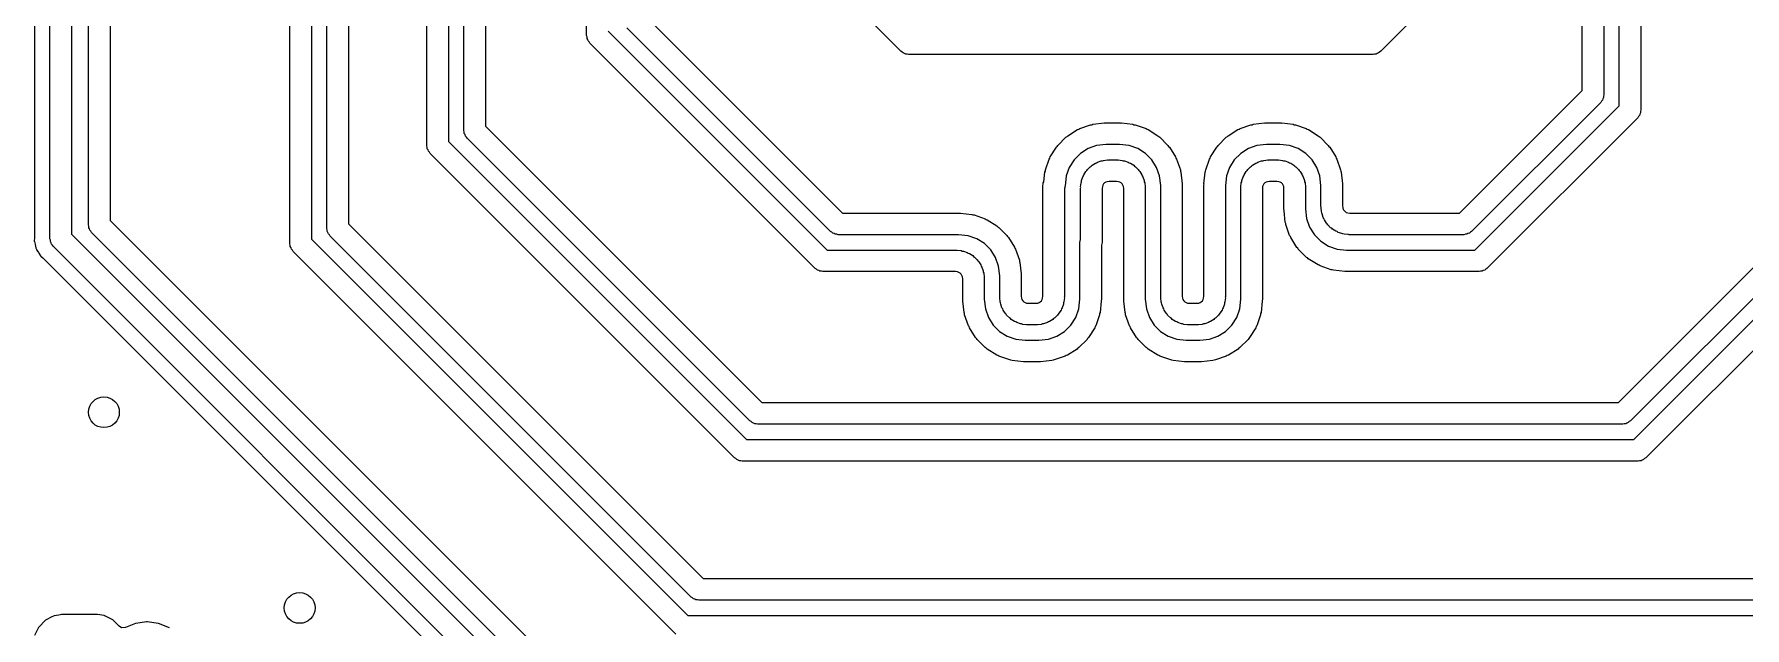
# Model space of a CAD drawing. Extents: x 2.37 to 5.13, y -5.38 to -2.62.
# Drawn here: x 3.764 to 4.638, y -4.91 to -4.607 of the extents above; entities that cross this region are included whole.
import ezdxf

# ---------------------------------------------------------------- set-up
doc = ezdxf.new("R2010")
doc.units = 0
doc.header["$MEASUREMENT"] = 0
doc.layers.add('BLACK', color=7, linetype='CONTINUOUS')

msp = doc.modelspace()

# ---------------------------------------------------------------- linework, layer by layer
at = {"layer": 'BLACK', "linetype": 'CONTINUOUS'}
for p, q in [((4.04664, -4.60751), (4.04664, -4.1216)), ((3.98394, -4.65609), (3.98394, -4.13837)), ((3.99496, -4.13609), (3.99496, -4.6538)), ((3.96504, -4.66391), (3.96504, -4.1462)), ((3.97606, -4.14391), (3.97606, -4.66163)), ((3.77244, -4.71132), (3.77244, -4.1752)), ((3.78346, -4.1752), (3.78346, -4.70903)), ((3.79213, -4.70428), (3.79213, -4.1752)), ((3.80315, -4.1752), (3.80315, -4.70199)), ((3.91394, -4.70609), (3.91394, -4.18157)), ((3.92496, -4.17929), (3.92496, -4.7038)), ((3.90606, -4.19355), (3.90606, -4.71163)), ((3.89504, -4.71391), (3.89504, -4.19583)), ((3.76455, -4.28169), (3.76455, -4.7106)), ((4.55533, -4.63551), (4.55533, -4.43372)), ((4.56635, -4.43403), (4.56635, -4.6378)), ((4.57423, -4.64334), (4.57423, -4.4354)), ((4.58525, -4.43571), (4.58525, -4.64562)), ((4.20719, -4.61555), (4.14385, -4.55221)), ((4.48915, -4.57881), (4.45241, -4.61555)), ((4.05766, -4.60523), (4.16957, -4.71714)), ((4.17122, -4.70765), (4.06715, -4.60358)), ((4.07656, -4.5974), (4.1774, -4.69824)), ((4.04683, -4.60821), (4.04664, -4.60751)), ((4.04683, -4.60894), (4.04683, -4.60821)), ((4.04719, -4.60957), (4.04683, -4.60894)), ((4.04738, -4.61027), (4.04719, -4.60957)), ((4.04789, -4.61078), (4.04738, -4.61027)), ((4.04825, -4.61141), (4.04789, -4.61078)), ((4.16339, -4.72655), (4.04825, -4.61141)), ((4.20782, -4.61591), (4.20719, -4.61555)), ((4.20833, -4.61642), (4.20782, -4.61591)), ((4.20903, -4.61661), (4.20833, -4.61642)), ((4.20966, -4.61697), (4.20903, -4.61661)), ((4.21039, -4.61697), (4.20966, -4.61697)), ((4.21109, -4.61716), (4.21039, -4.61697)), ((4.44851, -4.61716), (4.21109, -4.61716)), ((4.44921, -4.61697), (4.44851, -4.61716)), ((4.44994, -4.61697), (4.44921, -4.61697)), ((4.45057, -4.61661), (4.44994, -4.61697)), ((4.45127, -4.61642), (4.45057, -4.61661)), ((4.45178, -4.61591), (4.45127, -4.61642)), ((4.45241, -4.61555), (4.45178, -4.61591)), ((4.4926, -4.69824), (4.55533, -4.63551)), ((4.56561, -4.64055), (4.5651, -4.64107)), ((4.5658, -4.63985), (4.56561, -4.64055)), ((4.56616, -4.63922), (4.5658, -4.63985)), ((4.56635, -4.6378), (4.56616, -4.6385)), ((4.56616, -4.6385), (4.56616, -4.63922)), ((4.56474, -4.64169), (4.49878, -4.70765)), ((4.50043, -4.71714), (4.57423, -4.64334)), ((4.5651, -4.64107), (4.56474, -4.64169)), ((4.584, -4.64889), (4.58364, -4.64952)), ((4.58451, -4.64838), (4.584, -4.64889)), ((4.5847, -4.64768), (4.58451, -4.64838)), ((4.58506, -4.64705), (4.5847, -4.64768)), ((4.58525, -4.64562), (4.58506, -4.64632)), ((4.58506, -4.64632), (4.58506, -4.64705)), ((3.98412, -4.65679), (3.98394, -4.65609)), ((3.98412, -4.65751), (3.98412, -4.65679)), ((3.98449, -4.65814), (3.98412, -4.65751)), ((3.98468, -4.65884), (3.98449, -4.65814)), ((3.99496, -4.6538), (4.1362, -4.79504)), ((4.29252, -4.65869), (4.29748, -4.65557)), ((4.29748, -4.65557), (4.29808, -4.65539)), ((4.29808, -4.65539), (4.29859, -4.65504)), ((4.29859, -4.65504), (4.30412, -4.6531)), ((4.30412, -4.6531), (4.30475, -4.65306)), ((4.30475, -4.65306), (4.30533, -4.65283)), ((4.30533, -4.65283), (4.31115, -4.65217)), ((4.31115, -4.65217), (4.31146, -4.65222)), ((4.31146, -4.65222), (4.31177, -4.65214)), ((4.31177, -4.65214), (4.31927, -4.65214)), ((4.31927, -4.65214), (4.31957, -4.65222)), ((4.31957, -4.65222), (4.31989, -4.65217)), ((4.31989, -4.65217), (4.32571, -4.65283)), ((4.32571, -4.65283), (4.32629, -4.65306)), ((4.32629, -4.65306), (4.32691, -4.6531)), ((4.32691, -4.6531), (4.33244, -4.65504)), ((4.33244, -4.65504), (4.33296, -4.65539)), ((4.33296, -4.65539), (4.33356, -4.65557)), ((4.33356, -4.65557), (4.33852, -4.65869)), ((4.37441, -4.65869), (4.37937, -4.65557)), ((4.37937, -4.65557), (4.37997, -4.65539)), ((4.37997, -4.65539), (4.38048, -4.65504)), ((4.38048, -4.65504), (4.38601, -4.6531)), ((4.38601, -4.6531), (4.38664, -4.65306)), ((4.38664, -4.65306), (4.38722, -4.65283)), ((4.38722, -4.65283), (4.39304, -4.65217)), ((4.39304, -4.65217), (4.39335, -4.65222)), ((4.39335, -4.65222), (4.39366, -4.65214)), ((4.39366, -4.65214), (4.40116, -4.65214)), ((4.40116, -4.65214), (4.40146, -4.65222)), ((4.40146, -4.65222), (4.40178, -4.65217)), ((4.40178, -4.65217), (4.4076, -4.65283)), ((4.4076, -4.65283), (4.40818, -4.65306)), ((4.40818, -4.65306), (4.4088, -4.6531)), ((4.4088, -4.6531), (4.41433, -4.65504)), ((4.41433, -4.65504), (4.41485, -4.65539)), ((4.41485, -4.65539), (4.41545, -4.65557)), ((4.41545, -4.65557), (4.42041, -4.65869)), ((4.58364, -4.64952), (4.50661, -4.72655)), ((4.5738, -4.79504), (4.71291, -4.65593)), ((3.96523, -4.66461), (3.96504, -4.66391)), ((3.96523, -4.66534), (3.96523, -4.66461)), ((3.96559, -4.66597), (3.96523, -4.66534)), ((3.96578, -4.66667), (3.96559, -4.66597)), ((3.96629, -4.66718), (3.96578, -4.66667)), ((3.97606, -4.66163), (4.12837, -4.81394)), ((3.98519, -4.65936), (3.98468, -4.65884)), ((3.98555, -4.65998), (3.98519, -4.65936)), ((4.13002, -4.80445), (3.98555, -4.65998)), ((4.28352, -4.66953), (4.28664, -4.66457)), ((4.28664, -4.66457), (4.2871, -4.66415)), ((4.2871, -4.66415), (4.28741, -4.66361)), ((4.28741, -4.66361), (4.29155, -4.65946)), ((4.29155, -4.65946), (4.29209, -4.65915)), ((4.29209, -4.65915), (4.29252, -4.65869)), ((4.30282, -4.66524), (4.29891, -4.6677)), ((4.30718, -4.66371), (4.30282, -4.66524)), ((4.31208, -4.66316), (4.30718, -4.66371)), ((4.31896, -4.66316), (4.31208, -4.66316)), ((4.32386, -4.66371), (4.31896, -4.66316)), ((4.32822, -4.66524), (4.32386, -4.66371)), ((4.33213, -4.6677), (4.32822, -4.66524)), ((4.33852, -4.65869), (4.33894, -4.65915)), ((4.33894, -4.65915), (4.33948, -4.65946)), ((4.33948, -4.65946), (4.34363, -4.66361)), ((4.34363, -4.66361), (4.34394, -4.66415)), ((4.34394, -4.66415), (4.3444, -4.66457)), ((4.3444, -4.66457), (4.34751, -4.66953)), ((4.36541, -4.66953), (4.36853, -4.66457)), ((4.36853, -4.66457), (4.36899, -4.66415)), ((4.36899, -4.66415), (4.3693, -4.66361)), ((4.3693, -4.66361), (4.37344, -4.65946)), ((4.37344, -4.65946), (4.37398, -4.65915)), ((4.37398, -4.65915), (4.37441, -4.65869)), ((4.38471, -4.66524), (4.3808, -4.6677)), ((4.38907, -4.66371), (4.38471, -4.66524)), ((4.39397, -4.66316), (4.38907, -4.66371)), ((4.40085, -4.66316), (4.39397, -4.66316)), ((4.40575, -4.66371), (4.40085, -4.66316)), ((4.41011, -4.66524), (4.40575, -4.66371)), ((4.41402, -4.6677), (4.41011, -4.66524)), ((4.42041, -4.65869), (4.42083, -4.65915)), ((4.42083, -4.65915), (4.42137, -4.65946)), ((4.42137, -4.65946), (4.42552, -4.66361)), ((4.42552, -4.66361), (4.42583, -4.66415)), ((4.42583, -4.66415), (4.42629, -4.66457)), ((4.42629, -4.66457), (4.4294, -4.66953)), ((4.72232, -4.66211), (4.57998, -4.80445)), ((4.58163, -4.81394), (4.73181, -4.66376)), ((3.96665, -4.66781), (3.96629, -4.66718)), ((4.12219, -4.82335), (3.96665, -4.66781)), ((4.28105, -4.67618), (4.28299, -4.67064)), ((4.28299, -4.67064), (4.28334, -4.67013)), ((4.28334, -4.67013), (4.28352, -4.66953)), ((4.29319, -4.67487), (4.29166, -4.67923)), ((4.29564, -4.67096), (4.29319, -4.67487)), ((4.29891, -4.6677), (4.29564, -4.67096)), ((4.30253, -4.67599), (4.30394, -4.67459)), ((4.30394, -4.67459), (4.30448, -4.67427)), ((4.30448, -4.67427), (4.3049, -4.67382)), ((4.3049, -4.67382), (4.30659, -4.67276)), ((4.30659, -4.67276), (4.30718, -4.67258)), ((4.30718, -4.67258), (4.3077, -4.67222)), ((4.3077, -4.67222), (4.30958, -4.67157)), ((4.30958, -4.67157), (4.3102, -4.67152)), ((4.3102, -4.67152), (4.31078, -4.67129)), ((4.31078, -4.67129), (4.31276, -4.67107)), ((4.31276, -4.67107), (4.31307, -4.67112)), ((4.31307, -4.67112), (4.31337, -4.67103)), ((4.31337, -4.67103), (4.31766, -4.67103)), ((4.31766, -4.67103), (4.31797, -4.67112)), ((4.31797, -4.67112), (4.31828, -4.67107)), ((4.31828, -4.67107), (4.32026, -4.67129)), ((4.32026, -4.67129), (4.32084, -4.67152)), ((4.32084, -4.67152), (4.32146, -4.67157)), ((4.32146, -4.67157), (4.32334, -4.67222)), ((4.32334, -4.67222), (4.32385, -4.67258)), ((4.32385, -4.67258), (4.32445, -4.67276)), ((4.32445, -4.67276), (4.32613, -4.67382)), ((4.32613, -4.67382), (4.32656, -4.67427)), ((4.32656, -4.67427), (4.3271, -4.67459)), ((4.3271, -4.67459), (4.3285, -4.67599)), ((4.33539, -4.67096), (4.33213, -4.6677)), ((4.33785, -4.67487), (4.33539, -4.67096)), ((4.33938, -4.67923), (4.33785, -4.67487)), ((4.34751, -4.66953), (4.3477, -4.67013)), ((4.3477, -4.67013), (4.34805, -4.67064)), ((4.34805, -4.67064), (4.34999, -4.67618)), ((4.36294, -4.67618), (4.36488, -4.67064)), ((4.36488, -4.67064), (4.36523, -4.67013)), ((4.36523, -4.67013), (4.36541, -4.66953)), ((4.37508, -4.67487), (4.37355, -4.67923)), ((4.37753, -4.67096), (4.37508, -4.67487)), ((4.3808, -4.6677), (4.37753, -4.67096)), ((4.38442, -4.67599), (4.38583, -4.67459)), ((4.38583, -4.67459), (4.38637, -4.67427)), ((4.38637, -4.67427), (4.38679, -4.67382)), ((4.38679, -4.67382), (4.38848, -4.67276)), ((4.38848, -4.67276), (4.38907, -4.67258)), ((4.38907, -4.67258), (4.38959, -4.67222)), ((4.38959, -4.67222), (4.39147, -4.67157)), ((4.39147, -4.67157), (4.39209, -4.67152)), ((4.39209, -4.67152), (4.39267, -4.67129)), ((4.39267, -4.67129), (4.39464, -4.67107)), ((4.39464, -4.67107), (4.39496, -4.67112)), ((4.39496, -4.67112), (4.39526, -4.67103)), ((4.39526, -4.67103), (4.39955, -4.67103)), ((4.39955, -4.67103), (4.39986, -4.67112)), ((4.39986, -4.67112), (4.40017, -4.67107)), ((4.40017, -4.67107), (4.40215, -4.67129)), ((4.40215, -4.67129), (4.40273, -4.67152)), ((4.40273, -4.67152), (4.40335, -4.67157)), ((4.40335, -4.67157), (4.40523, -4.67222)), ((4.40523, -4.67222), (4.40574, -4.67258)), ((4.40574, -4.67258), (4.40634, -4.67276)), ((4.40634, -4.67276), (4.40802, -4.67382)), ((4.40802, -4.67382), (4.40845, -4.67427)), ((4.40845, -4.67427), (4.40899, -4.67459)), ((4.40899, -4.67459), (4.41039, -4.67599)), ((4.41728, -4.67096), (4.41402, -4.6677)), ((4.41974, -4.67487), (4.41728, -4.67096)), ((4.42127, -4.67923), (4.41974, -4.67487)), ((4.4294, -4.66953), (4.42959, -4.67013)), ((4.42959, -4.67013), (4.42994, -4.67064)), ((4.42994, -4.67064), (4.43188, -4.67618)), ((4.74122, -4.66994), (4.58781, -4.82335)), ((4.27971, -4.68419), (4.2799, -4.68349)), ((4.27971, -4.74067), (4.27971, -4.68419)), ((4.2799, -4.68277), (4.28023, -4.68219)), ((4.2799, -4.68349), (4.2799, -4.68277)), ((4.28023, -4.68219), (4.28078, -4.67738)), ((4.28078, -4.67738), (4.281, -4.6768)), ((4.281, -4.6768), (4.28105, -4.67618)), ((4.29107, -4.68444), (4.29092, -4.68483)), ((4.29166, -4.67923), (4.29107, -4.68444)), ((4.29902, -4.68481), (4.29924, -4.68283)), ((4.29924, -4.68283), (4.29947, -4.68225)), ((4.29947, -4.68225), (4.29951, -4.68163)), ((4.29951, -4.68163), (4.30017, -4.67975)), ((4.30017, -4.67975), (4.30052, -4.67924)), ((4.30052, -4.67924), (4.30071, -4.67864)), ((4.30071, -4.67864), (4.30176, -4.67696)), ((4.30176, -4.67696), (4.30222, -4.67653)), ((4.30222, -4.67653), (4.30253, -4.67599)), ((4.31037, -4.68398), (4.31012, -4.68468)), ((4.31077, -4.68335), (4.31037, -4.68398)), ((4.3113, -4.68282), (4.31077, -4.68335)), ((4.31193, -4.68242), (4.3113, -4.68282)), ((4.31263, -4.68218), (4.31193, -4.68242)), ((4.31368, -4.68206), (4.31263, -4.68218)), ((4.31735, -4.68206), (4.31368, -4.68206)), ((4.31841, -4.68218), (4.31735, -4.68206)), ((4.31911, -4.68242), (4.31841, -4.68218)), ((4.31974, -4.68282), (4.31911, -4.68242)), ((4.32027, -4.68335), (4.31974, -4.68282)), ((4.32067, -4.68398), (4.32027, -4.68335)), ((4.32091, -4.68468), (4.32067, -4.68398)), ((4.3285, -4.67599), (4.32881, -4.67653)), ((4.32881, -4.67653), (4.32927, -4.67696)), ((4.32927, -4.67696), (4.33033, -4.67864)), ((4.33033, -4.67864), (4.33051, -4.67924)), ((4.33051, -4.67924), (4.33087, -4.67975)), ((4.33087, -4.67975), (4.33152, -4.68163)), ((4.33152, -4.68163), (4.33157, -4.68225)), ((4.33157, -4.68225), (4.3318, -4.68283)), ((4.3318, -4.68283), (4.33202, -4.68481)), ((4.33993, -4.68413), (4.33938, -4.67923)), ((4.33993, -4.74098), (4.33993, -4.68413)), ((4.34999, -4.67618), (4.35003, -4.6768)), ((4.35003, -4.6768), (4.35026, -4.67738)), ((4.35026, -4.67738), (4.35092, -4.6832)), ((4.35092, -4.6832), (4.35087, -4.68351)), ((4.35087, -4.68351), (4.35095, -4.68382)), ((4.35095, -4.68382), (4.35095, -4.74067)), ((4.36197, -4.68382), (4.36206, -4.68351)), ((4.36197, -4.74067), (4.36197, -4.68382)), ((4.36201, -4.6832), (4.36267, -4.67738)), ((4.36206, -4.68351), (4.36201, -4.6832)), ((4.36267, -4.67738), (4.36289, -4.6768)), ((4.36289, -4.6768), (4.36294, -4.67618)), ((4.37355, -4.67923), (4.373, -4.68413)), ((4.373, -4.68413), (4.373, -4.74098)), ((4.38091, -4.68481), (4.38113, -4.68283)), ((4.38113, -4.68283), (4.38136, -4.68225)), ((4.38136, -4.68225), (4.3814, -4.68163)), ((4.3814, -4.68163), (4.38206, -4.67975)), ((4.38206, -4.67975), (4.38241, -4.67924)), ((4.38241, -4.67924), (4.3826, -4.67864)), ((4.3826, -4.67864), (4.38365, -4.67696)), ((4.38365, -4.67696), (4.38411, -4.67653)), ((4.38411, -4.67653), (4.38442, -4.67599)), ((4.39226, -4.68398), (4.39201, -4.68468)), ((4.39266, -4.68335), (4.39226, -4.68398)), ((4.39319, -4.68282), (4.39266, -4.68335)), ((4.39382, -4.68242), (4.39319, -4.68282)), ((4.39452, -4.68218), (4.39382, -4.68242)), ((4.39557, -4.68206), (4.39452, -4.68218)), ((4.39924, -4.68206), (4.39557, -4.68206)), ((4.40029, -4.68218), (4.39924, -4.68206)), ((4.401, -4.68242), (4.40029, -4.68218)), ((4.40163, -4.68282), (4.401, -4.68242)), ((4.40216, -4.68335), (4.40163, -4.68282)), ((4.40255, -4.68398), (4.40216, -4.68335)), ((4.4028, -4.68468), (4.40255, -4.68398)), ((4.41039, -4.67599), (4.4107, -4.67653)), ((4.4107, -4.67653), (4.41116, -4.67696)), ((4.41116, -4.67696), (4.41222, -4.67864)), ((4.41222, -4.67864), (4.4124, -4.67924)), ((4.4124, -4.67924), (4.41275, -4.67975)), ((4.41275, -4.67975), (4.41341, -4.68163)), ((4.41341, -4.68163), (4.41346, -4.68225)), ((4.41346, -4.68225), (4.41369, -4.68283)), ((4.41369, -4.68283), (4.41391, -4.68481)), ((4.42182, -4.68413), (4.42127, -4.67923)), ((4.42182, -4.69487), (4.42182, -4.68413)), ((4.43188, -4.67618), (4.43192, -4.6768)), ((4.43192, -4.6768), (4.43215, -4.67738)), ((4.43215, -4.67738), (4.43281, -4.6832)), ((4.43281, -4.6832), (4.43276, -4.68351)), ((4.43276, -4.68351), (4.43284, -4.68382)), ((4.43284, -4.68382), (4.43284, -4.69456)), ((4.29092, -4.68525), (4.29073, -4.68557)), ((4.29073, -4.68557), (4.29073, -4.74098)), ((4.29092, -4.68483), (4.29092, -4.68525)), ((4.29898, -4.68542), (4.29906, -4.68512)), ((4.29898, -4.7118), (4.29898, -4.68542)), ((4.29906, -4.68512), (4.29902, -4.68481)), ((4.31012, -4.68468), (4.31001, -4.68573)), ((4.31001, -4.68573), (4.31001, -4.7132)), ((4.32103, -4.68573), (4.32091, -4.68468)), ((4.32103, -4.74258), (4.32103, -4.68573)), ((4.33202, -4.68481), (4.33197, -4.68512)), ((4.33197, -4.68512), (4.33205, -4.68542)), ((4.33205, -4.68542), (4.33205, -4.74227)), ((4.38087, -4.68542), (4.38095, -4.68512)), ((4.38087, -4.74227), (4.38087, -4.68542)), ((4.38095, -4.68512), (4.38091, -4.68481)), ((4.39201, -4.68468), (4.3919, -4.68573)), ((4.3919, -4.68573), (4.3919, -4.74258)), ((4.40292, -4.68573), (4.4028, -4.68468)), ((4.40292, -4.69648), (4.40292, -4.68573)), ((4.41391, -4.68481), (4.41386, -4.68512)), ((4.41386, -4.68512), (4.41394, -4.68542)), ((4.41394, -4.68542), (4.41394, -4.69617)), ((4.1774, -4.69824), (4.237, -4.69824)), ((4.237, -4.69824), (4.23731, -4.69832)), ((4.23731, -4.69832), (4.23762, -4.69827)), ((4.23762, -4.69827), (4.24345, -4.69893)), ((4.24345, -4.69893), (4.24403, -4.69916)), ((4.24403, -4.69916), (4.24465, -4.6992)), ((4.24465, -4.6992), (4.25018, -4.70114)), ((4.25018, -4.70114), (4.2507, -4.70149)), ((4.2507, -4.70149), (4.25129, -4.70168)), ((4.25129, -4.70168), (4.25625, -4.70479)), ((4.403, -4.69678), (4.40292, -4.69648)), ((4.40295, -4.6971), (4.403, -4.69678)), ((4.40361, -4.70292), (4.40295, -4.6971)), ((4.41394, -4.69617), (4.4145, -4.70107)), ((4.4145, -4.70107), (4.41602, -4.70543)), ((4.4219, -4.69518), (4.42182, -4.69487)), ((4.42185, -4.69549), (4.4219, -4.69518)), ((4.42207, -4.69747), (4.42185, -4.69549)), ((4.4223, -4.69805), (4.42207, -4.69747)), ((4.42235, -4.69867), (4.4223, -4.69805)), ((4.42301, -4.70055), (4.42235, -4.69867)), ((4.42336, -4.70106), (4.42301, -4.70055)), ((4.42354, -4.70166), (4.42336, -4.70106)), ((4.4246, -4.70334), (4.42354, -4.70166)), ((4.43284, -4.69456), (4.43296, -4.69561)), ((4.43296, -4.69561), (4.43321, -4.69632)), ((4.43321, -4.69632), (4.4336, -4.69695)), ((4.4336, -4.69695), (4.43413, -4.69748)), ((4.43413, -4.69748), (4.43476, -4.69787)), ((4.43476, -4.69787), (4.43547, -4.69812)), ((4.43547, -4.69812), (4.43652, -4.69824)), ((4.43652, -4.69824), (4.4926, -4.69824)), ((3.76455, -4.7106), (3.76454, -4.71086)), ((3.78346, -4.70903), (4.07231, -4.99788)), ((3.79231, -4.70498), (3.79213, -4.70428)), ((3.79231, -4.7057), (3.79231, -4.70498)), ((3.79268, -4.70633), (3.79231, -4.7057)), ((3.79286, -4.70703), (3.79268, -4.70633)), ((3.79338, -4.70754), (3.79286, -4.70703)), ((3.79374, -4.70817), (3.79338, -4.70754)), ((4.07395, -4.98839), (3.79374, -4.70817)), ((3.80315, -4.70199), (4.08013, -4.97898)), ((3.91412, -4.70679), (3.91394, -4.70609)), ((3.91412, -4.70751), (3.91412, -4.70679)), ((3.91449, -4.70814), (3.91412, -4.70751)), ((3.91468, -4.70884), (3.91449, -4.70814)), ((3.91519, -4.70936), (3.91468, -4.70884)), ((3.91555, -4.70998), (3.91519, -4.70936)), ((4.10002, -4.89445), (3.91555, -4.70998)), ((3.92496, -4.7038), (4.1062, -4.88504)), ((4.17184, -4.70801), (4.17122, -4.70765)), ((4.17236, -4.70852), (4.17184, -4.70801)), ((4.17306, -4.70871), (4.17236, -4.70852)), ((4.17369, -4.70908), (4.17306, -4.70871)), ((4.17441, -4.70908), (4.17369, -4.70908)), ((4.17511, -4.70926), (4.17441, -4.70908)), ((4.2367, -4.70926), (4.17511, -4.70926)), ((4.24159, -4.70981), (4.2367, -4.70926)), ((4.24595, -4.71134), (4.24159, -4.70981)), ((4.25625, -4.70479), (4.25668, -4.70525)), ((4.25668, -4.70525), (4.25722, -4.70556)), ((4.25722, -4.70556), (4.26136, -4.70971)), ((4.26136, -4.70971), (4.26168, -4.71025)), ((4.26168, -4.71025), (4.26213, -4.71067)), ((4.26213, -4.71067), (4.26525, -4.71563)), ((4.40384, -4.7035), (4.40361, -4.70292)), ((4.40389, -4.70412), (4.40384, -4.7035)), ((4.40582, -4.70965), (4.40389, -4.70412)), ((4.40617, -4.71017), (4.40582, -4.70965)), ((4.40636, -4.71077), (4.40617, -4.71017)), ((4.41602, -4.70543), (4.41848, -4.70934)), ((4.41848, -4.70934), (4.42174, -4.7126)), ((4.42506, -4.70377), (4.4246, -4.70334)), ((4.42537, -4.70431), (4.42506, -4.70377)), ((4.42677, -4.70571), (4.42537, -4.70431)), ((4.42731, -4.70602), (4.42677, -4.70571)), ((4.42774, -4.70648), (4.42731, -4.70602)), ((4.42942, -4.70754), (4.42774, -4.70648)), ((4.43002, -4.70772), (4.42942, -4.70754)), ((4.43053, -4.70807), (4.43002, -4.70772)), ((4.43241, -4.70873), (4.43053, -4.70807)), ((4.43303, -4.70878), (4.43241, -4.70873)), ((4.43361, -4.70901), (4.43303, -4.70878)), ((4.43559, -4.70923), (4.43361, -4.70901)), ((4.4359, -4.70918), (4.43559, -4.70923)), ((4.43621, -4.70926), (4.4359, -4.70918)), ((4.49489, -4.70926), (4.43621, -4.70926)), ((4.49559, -4.70908), (4.49489, -4.70926)), ((4.49631, -4.70908), (4.49559, -4.70908)), ((4.49694, -4.70871), (4.49631, -4.70908)), ((4.49764, -4.70852), (4.49694, -4.70871)), ((4.49816, -4.70801), (4.49764, -4.70852)), ((4.49878, -4.70765), (4.49816, -4.70801)), ((3.76454, -4.71086), (3.76439, -4.7125)), ((3.76439, -4.7125), (3.76446, -4.71275)), ((3.76446, -4.71275), (3.76482, -4.7141)), ((3.76482, -4.7141), (3.76487, -4.71435)), ((3.76487, -4.71435), (3.76516, -4.71597)), ((3.76516, -4.71597), (3.76529, -4.71619)), ((3.76529, -4.71619), (3.76533, -4.7163)), ((3.76533, -4.7163), (3.7655, -4.71672)), ((3.7655, -4.71672), (3.76555, -4.71682)), ((3.76555, -4.71682), (3.76562, -4.71707)), ((3.76562, -4.71707), (3.76623, -4.71794)), ((3.76623, -4.71794), (3.76656, -4.71842)), ((3.76656, -4.71842), (3.7667, -4.71864)), ((3.7667, -4.71864), (3.76753, -4.72007)), ((3.77263, -4.71202), (3.77244, -4.71132)), ((3.77263, -4.71274), (3.77263, -4.71202)), ((3.77299, -4.71337), (3.77263, -4.71274)), ((3.77318, -4.71407), (3.77299, -4.71337)), ((3.77369, -4.71459), (3.77318, -4.71407)), ((3.77406, -4.71521), (3.77369, -4.71459)), ((4.06613, -5.00728), (3.77406, -4.71521)), ((3.89523, -4.71461), (3.89504, -4.71391)), ((3.89523, -4.71534), (3.89523, -4.71461)), ((3.89559, -4.71597), (3.89523, -4.71534)), ((3.89578, -4.71667), (3.89559, -4.71597)), ((3.89629, -4.71718), (3.89578, -4.71667)), ((3.89665, -4.71781), (3.89629, -4.71718)), ((4.09219, -4.91335), (3.89665, -4.71781)), ((3.90606, -4.71163), (4.09837, -4.90394)), ((4.16957, -4.71714), (4.2354, -4.71714)), ((4.2354, -4.71714), (4.2357, -4.71722)), ((4.2357, -4.71722), (4.23602, -4.71717)), ((4.23602, -4.71717), (4.23799, -4.71739)), ((4.23799, -4.71739), (4.23857, -4.71762)), ((4.23857, -4.71762), (4.2392, -4.71767)), ((4.2392, -4.71767), (4.24107, -4.71833)), ((4.24107, -4.71833), (4.24159, -4.71868)), ((4.24159, -4.71868), (4.24218, -4.71886)), ((4.24218, -4.71886), (4.24387, -4.71992)), ((4.24986, -4.7138), (4.24595, -4.71134)), ((4.25313, -4.71706), (4.24986, -4.7138)), ((4.25559, -4.72097), (4.25313, -4.71706)), ((4.26525, -4.71563), (4.26543, -4.71623)), ((4.26543, -4.71623), (4.26579, -4.71675)), ((4.26579, -4.71675), (4.26772, -4.72228)), ((4.29861, -4.7132), (4.29898, -4.7118)), ((4.29861, -4.74227), (4.29861, -4.7132)), ((4.31001, -4.7132), (4.30963, -4.7146)), ((4.30963, -4.7146), (4.30963, -4.74258)), ((4.40947, -4.71573), (4.40636, -4.71077)), ((4.40993, -4.71615), (4.40947, -4.71573)), ((4.41024, -4.71669), (4.40993, -4.71615)), ((4.41439, -4.72084), (4.41024, -4.71669)), ((4.42174, -4.7126), (4.42565, -4.71506)), ((4.42565, -4.71506), (4.43001, -4.71659)), ((4.43001, -4.71659), (4.43491, -4.71714)), ((4.43491, -4.71714), (4.50043, -4.71714)), ((3.76753, -4.72007), (3.76772, -4.72023)), ((3.76772, -4.72023), (3.76772, -4.72023)), ((3.76772, -4.72023), (3.76879, -4.72113)), ((3.76879, -4.72113), (3.76898, -4.7213)), ((3.76898, -4.7213), (4.06004, -5.01236)), ((4.16402, -4.72691), (4.16339, -4.72655)), ((4.16453, -4.72742), (4.16402, -4.72691)), ((4.16523, -4.72761), (4.16453, -4.72742)), ((4.16586, -4.72797), (4.16523, -4.72761)), ((4.16659, -4.72797), (4.16586, -4.72797)), ((4.16729, -4.72816), (4.16659, -4.72797)), ((4.23509, -4.72816), (4.16729, -4.72816)), ((4.23614, -4.72828), (4.23509, -4.72816)), ((4.24387, -4.71992), (4.24429, -4.72038)), ((4.24429, -4.72038), (4.24483, -4.72069)), ((4.24483, -4.72069), (4.24624, -4.72209)), ((4.24624, -4.72209), (4.24655, -4.72263)), ((4.24655, -4.72263), (4.24701, -4.72306)), ((4.24701, -4.72306), (4.24807, -4.72474)), ((4.24807, -4.72474), (4.24825, -4.72534)), ((4.24825, -4.72534), (4.2486, -4.72585)), ((4.2486, -4.72585), (4.24926, -4.72773)), ((4.24926, -4.72773), (4.2493, -4.72835)), ((4.25711, -4.72533), (4.25559, -4.72097)), ((4.25766, -4.73023), (4.25711, -4.72533)), ((4.26772, -4.72228), (4.26777, -4.7229)), ((4.26777, -4.7229), (4.268, -4.72348)), ((4.268, -4.72348), (4.26865, -4.7293)), ((4.41493, -4.72115), (4.41439, -4.72084)), ((4.41535, -4.72161), (4.41493, -4.72115)), ((4.42031, -4.72472), (4.41535, -4.72161)), ((4.42091, -4.72491), (4.42031, -4.72472)), ((4.42143, -4.72526), (4.42091, -4.72491)), ((4.42696, -4.7272), (4.42143, -4.72526)), ((4.42758, -4.72724), (4.42696, -4.7272)), ((4.42816, -4.72747), (4.42758, -4.72724)), ((4.43398, -4.72813), (4.42816, -4.72747)), ((4.4343, -4.72808), (4.43398, -4.72813)), ((4.4346, -4.72816), (4.4343, -4.72808)), ((4.50271, -4.72816), (4.4346, -4.72816)), ((4.50341, -4.72797), (4.50271, -4.72816)), ((4.50414, -4.72797), (4.50341, -4.72797)), ((4.50477, -4.72761), (4.50414, -4.72797)), ((4.50547, -4.72742), (4.50477, -4.72761)), ((4.50598, -4.72691), (4.50547, -4.72742)), ((4.50661, -4.72655), (4.50598, -4.72691)), ((4.23685, -4.72853), (4.23614, -4.72828)), ((4.23748, -4.72892), (4.23685, -4.72853)), ((4.238, -4.72945), (4.23748, -4.72892)), ((4.2384, -4.73008), (4.238, -4.72945)), ((4.23865, -4.73079), (4.2384, -4.73008)), ((4.23877, -4.73184), (4.23865, -4.73079)), ((4.23877, -4.74258), (4.23877, -4.73184)), ((4.2493, -4.72835), (4.24953, -4.72893)), ((4.24953, -4.72893), (4.24975, -4.73091)), ((4.24975, -4.73091), (4.24971, -4.73122)), ((4.24971, -4.73122), (4.24979, -4.73153)), ((4.24979, -4.73153), (4.24979, -4.74227)), ((4.25766, -4.74098), (4.25766, -4.73023)), ((4.26865, -4.7293), (4.26861, -4.72962)), ((4.26861, -4.72962), (4.26869, -4.72992)), ((4.26869, -4.72992), (4.26869, -4.74067)), ((4.23885, -4.74289), (4.23877, -4.74258)), ((4.2388, -4.7432), (4.23885, -4.74289)), ((4.23946, -4.74902), (4.2388, -4.7432)), ((4.24979, -4.74227), (4.25034, -4.74717)), ((4.25775, -4.74128), (4.25766, -4.74098)), ((4.2577, -4.74159), (4.25775, -4.74128)), ((4.25792, -4.74357), (4.2577, -4.74159)), ((4.25815, -4.74415), (4.25792, -4.74357)), ((4.2582, -4.74477), (4.25815, -4.74415)), ((4.25885, -4.74665), (4.2582, -4.74477)), ((4.26869, -4.74067), (4.26881, -4.74172)), ((4.26881, -4.74172), (4.26905, -4.74242)), ((4.26905, -4.74242), (4.26945, -4.74305)), ((4.26945, -4.74305), (4.26998, -4.74358)), ((4.26998, -4.74358), (4.27061, -4.74398)), ((4.27061, -4.74398), (4.27131, -4.74422)), ((4.27131, -4.74422), (4.27236, -4.74434)), ((4.27236, -4.74434), (4.27604, -4.74434)), ((4.27604, -4.74434), (4.27709, -4.74422)), ((4.27709, -4.74422), (4.27779, -4.74398)), ((4.27779, -4.74398), (4.27842, -4.74358)), ((4.27842, -4.74358), (4.27895, -4.74305)), ((4.27895, -4.74305), (4.27935, -4.74242)), ((4.27935, -4.74242), (4.27959, -4.74172)), ((4.27959, -4.74172), (4.27971, -4.74067)), ((4.2902, -4.74477), (4.28955, -4.74665)), ((4.29025, -4.74415), (4.2902, -4.74477)), ((4.29048, -4.74357), (4.29025, -4.74415)), ((4.2907, -4.74159), (4.29048, -4.74357)), ((4.29073, -4.74098), (4.29065, -4.74128)), ((4.29065, -4.74128), (4.2907, -4.74159)), ((4.29806, -4.74717), (4.29861, -4.74227)), ((4.3096, -4.7432), (4.30894, -4.74902)), ((4.30963, -4.74258), (4.30955, -4.74289)), ((4.30955, -4.74289), (4.3096, -4.7432)), ((4.32111, -4.74289), (4.32103, -4.74258)), ((4.32106, -4.7432), (4.32111, -4.74289)), ((4.32172, -4.74902), (4.32106, -4.7432)), ((4.33205, -4.74227), (4.33261, -4.74717)), ((4.34001, -4.74128), (4.33993, -4.74098)), ((4.33996, -4.74159), (4.34001, -4.74128)), ((4.34018, -4.74357), (4.33996, -4.74159)), ((4.34041, -4.74415), (4.34018, -4.74357)), ((4.34046, -4.74477), (4.34041, -4.74415)), ((4.34112, -4.74665), (4.34046, -4.74477)), ((4.35095, -4.74067), (4.35107, -4.74172)), ((4.35107, -4.74172), (4.35132, -4.74242)), ((4.35132, -4.74242), (4.35171, -4.74305)), ((4.35171, -4.74305), (4.35224, -4.74358)), ((4.35224, -4.74358), (4.35287, -4.74398)), ((4.35287, -4.74398), (4.35358, -4.74422)), ((4.35358, -4.74422), (4.35463, -4.74434)), ((4.35463, -4.74434), (4.3583, -4.74434)), ((4.3583, -4.74434), (4.35935, -4.74422)), ((4.35935, -4.74422), (4.36005, -4.74398)), ((4.36005, -4.74398), (4.36069, -4.74358)), ((4.36069, -4.74358), (4.36121, -4.74305)), ((4.36121, -4.74305), (4.36161, -4.74242)), ((4.36161, -4.74242), (4.36186, -4.74172)), ((4.36186, -4.74172), (4.36197, -4.74067)), ((4.37247, -4.74477), (4.37181, -4.74665)), ((4.37251, -4.74415), (4.37247, -4.74477)), ((4.37274, -4.74357), (4.37251, -4.74415)), ((4.37296, -4.74159), (4.37274, -4.74357)), ((4.373, -4.74098), (4.37292, -4.74128)), ((4.37292, -4.74128), (4.37296, -4.74159)), ((4.38032, -4.74717), (4.38087, -4.74227)), ((4.39186, -4.7432), (4.39121, -4.74902)), ((4.3919, -4.74258), (4.39181, -4.74289)), ((4.39181, -4.74289), (4.39186, -4.7432)), ((4.23968, -4.7496), (4.23946, -4.74902)), ((4.23973, -4.75022), (4.23968, -4.7496)), ((4.24167, -4.75576), (4.23973, -4.75022)), ((4.25034, -4.74717), (4.25187, -4.75153)), ((4.25187, -4.75153), (4.25432, -4.75544)), ((4.2592, -4.74716), (4.25885, -4.74665)), ((4.25939, -4.74776), (4.2592, -4.74716)), ((4.26045, -4.74944), (4.25939, -4.74776)), ((4.2609, -4.74987), (4.26045, -4.74944)), ((4.26121, -4.75041), (4.2609, -4.74987)), ((4.26262, -4.75181), (4.26121, -4.75041)), ((4.26316, -4.75213), (4.26262, -4.75181)), ((4.26359, -4.75258), (4.26316, -4.75213)), ((4.26527, -4.75364), (4.26359, -4.75258)), ((4.26587, -4.75382), (4.26527, -4.75364)), ((4.26638, -4.75418), (4.26587, -4.75382)), ((4.26826, -4.75483), (4.26638, -4.75418)), ((4.28202, -4.75418), (4.28014, -4.75483)), ((4.28253, -4.75382), (4.28202, -4.75418)), ((4.28313, -4.75364), (4.28253, -4.75382)), ((4.28481, -4.75258), (4.28313, -4.75364)), ((4.28524, -4.75213), (4.28481, -4.75258)), ((4.28578, -4.75181), (4.28524, -4.75213)), ((4.28718, -4.75041), (4.28578, -4.75181)), ((4.2875, -4.74987), (4.28718, -4.75041)), ((4.28795, -4.74944), (4.2875, -4.74987)), ((4.28901, -4.74776), (4.28795, -4.74944)), ((4.28919, -4.74716), (4.28901, -4.74776)), ((4.28955, -4.74665), (4.28919, -4.74716)), ((4.29407, -4.75544), (4.29653, -4.75153)), ((4.29653, -4.75153), (4.29806, -4.74717)), ((4.30867, -4.75022), (4.30673, -4.75576)), ((4.30871, -4.7496), (4.30867, -4.75022)), ((4.30894, -4.74902), (4.30871, -4.7496)), ((4.32195, -4.7496), (4.32172, -4.74902)), ((4.322, -4.75022), (4.32195, -4.7496)), ((4.32393, -4.75576), (4.322, -4.75022)), ((4.33261, -4.74717), (4.33413, -4.75153)), ((4.33413, -4.75153), (4.33659, -4.75544)), ((4.34147, -4.74716), (4.34112, -4.74665)), ((4.34165, -4.74776), (4.34147, -4.74716)), ((4.34271, -4.74944), (4.34165, -4.74776)), ((4.34317, -4.74987), (4.34271, -4.74944)), ((4.34348, -4.75041), (4.34317, -4.74987)), ((4.34488, -4.75181), (4.34348, -4.75041)), ((4.34542, -4.75213), (4.34488, -4.75181)), ((4.34585, -4.75258), (4.34542, -4.75213)), ((4.34753, -4.75364), (4.34585, -4.75258)), ((4.34813, -4.75382), (4.34753, -4.75364)), ((4.34864, -4.75418), (4.34813, -4.75382)), ((4.35052, -4.75483), (4.34864, -4.75418)), ((4.36428, -4.75418), (4.3624, -4.75483)), ((4.3648, -4.75382), (4.36428, -4.75418)), ((4.36539, -4.75364), (4.3648, -4.75382)), ((4.36708, -4.75258), (4.36539, -4.75364)), ((4.3675, -4.75213), (4.36708, -4.75258)), ((4.36804, -4.75181), (4.3675, -4.75213)), ((4.36945, -4.75041), (4.36804, -4.75181)), ((4.36976, -4.74987), (4.36945, -4.75041)), ((4.37022, -4.74944), (4.36976, -4.74987)), ((4.37127, -4.74776), (4.37022, -4.74944)), ((4.37146, -4.74716), (4.37127, -4.74776)), ((4.37181, -4.74665), (4.37146, -4.74716)), ((4.37634, -4.75544), (4.3788, -4.75153)), ((4.3788, -4.75153), (4.38032, -4.74717)), ((4.39093, -4.75022), (4.389, -4.75576)), ((4.39098, -4.7496), (4.39093, -4.75022)), ((4.39121, -4.74902), (4.39098, -4.7496)), ((4.24202, -4.75627), (4.24167, -4.75576)), ((4.2422, -4.75687), (4.24202, -4.75627)), ((4.24532, -4.76183), (4.2422, -4.75687)), ((4.24578, -4.76225), (4.24532, -4.76183)), ((4.24609, -4.76279), (4.24578, -4.76225)), ((4.25023, -4.76694), (4.24609, -4.76279)), ((4.25432, -4.75544), (4.25759, -4.7587)), ((4.25759, -4.7587), (4.2615, -4.76116)), ((4.2615, -4.76116), (4.26586, -4.76269)), ((4.26586, -4.76269), (4.27076, -4.76324)), ((4.26888, -4.75488), (4.26826, -4.75483)), ((4.26946, -4.75511), (4.26888, -4.75488)), ((4.27144, -4.75533), (4.26946, -4.75511)), ((4.27175, -4.75528), (4.27144, -4.75533)), ((4.27205, -4.75537), (4.27175, -4.75528)), ((4.27634, -4.75537), (4.27205, -4.75537)), ((4.27665, -4.75528), (4.27634, -4.75537)), ((4.27696, -4.75533), (4.27665, -4.75528)), ((4.27894, -4.75511), (4.27696, -4.75533)), ((4.27764, -4.76324), (4.28254, -4.76269)), ((4.27952, -4.75488), (4.27894, -4.75511)), ((4.28014, -4.75483), (4.27952, -4.75488)), ((4.28254, -4.76269), (4.2869, -4.76116)), ((4.2869, -4.76116), (4.29081, -4.7587)), ((4.29081, -4.7587), (4.29407, -4.75544)), ((4.30231, -4.76279), (4.29816, -4.76694)), ((4.30262, -4.76225), (4.30231, -4.76279)), ((4.30308, -4.76183), (4.30262, -4.76225)), ((4.3062, -4.75687), (4.30308, -4.76183)), ((4.30638, -4.75627), (4.3062, -4.75687)), ((4.30673, -4.75576), (4.30638, -4.75627)), ((4.32428, -4.75627), (4.32393, -4.75576)), ((4.32447, -4.75687), (4.32428, -4.75627)), ((4.32758, -4.76183), (4.32447, -4.75687)), ((4.32804, -4.76225), (4.32758, -4.76183)), ((4.32835, -4.76279), (4.32804, -4.76225)), ((4.3325, -4.76694), (4.32835, -4.76279)), ((4.33659, -4.75544), (4.33985, -4.7587)), ((4.33985, -4.7587), (4.34376, -4.76116)), ((4.34376, -4.76116), (4.34812, -4.76269)), ((4.34812, -4.76269), (4.35302, -4.76324)), ((4.35114, -4.75488), (4.35052, -4.75483)), ((4.35172, -4.75511), (4.35114, -4.75488)), ((4.3537, -4.75533), (4.35172, -4.75511)), ((4.35401, -4.75528), (4.3537, -4.75533)), ((4.35432, -4.75537), (4.35401, -4.75528)), ((4.35861, -4.75537), (4.35432, -4.75537)), ((4.35891, -4.75528), (4.35861, -4.75537)), ((4.35923, -4.75533), (4.35891, -4.75528)), ((4.3612, -4.75511), (4.35923, -4.75533)), ((4.3599, -4.76324), (4.3648, -4.76269)), ((4.36178, -4.75488), (4.3612, -4.75511)), ((4.3624, -4.75483), (4.36178, -4.75488)), ((4.3648, -4.76269), (4.36916, -4.76116)), ((4.36916, -4.76116), (4.37307, -4.7587)), ((4.37307, -4.7587), (4.37634, -4.75544)), ((4.38457, -4.76279), (4.38043, -4.76694)), ((4.38488, -4.76225), (4.38457, -4.76279)), ((4.38534, -4.76183), (4.38488, -4.76225)), ((4.38846, -4.75687), (4.38534, -4.76183)), ((4.38864, -4.75627), (4.38846, -4.75687)), ((4.389, -4.75576), (4.38864, -4.75627)), ((4.25077, -4.76725), (4.25023, -4.76694)), ((4.2512, -4.76771), (4.25077, -4.76725)), ((4.25616, -4.77083), (4.2512, -4.76771)), ((4.25676, -4.77101), (4.25616, -4.77083)), ((4.25727, -4.77136), (4.25676, -4.77101)), ((4.2628, -4.7733), (4.25727, -4.77136)), ((4.27076, -4.76324), (4.27764, -4.76324)), ((4.29113, -4.77136), (4.28559, -4.7733)), ((4.29164, -4.77101), (4.29113, -4.77136)), ((4.29224, -4.77083), (4.29164, -4.77101)), ((4.2972, -4.76771), (4.29224, -4.77083)), ((4.29762, -4.76725), (4.2972, -4.76771)), ((4.29816, -4.76694), (4.29762, -4.76725)), ((4.33304, -4.76725), (4.3325, -4.76694)), ((4.33346, -4.76771), (4.33304, -4.76725)), ((4.33842, -4.77083), (4.33346, -4.76771)), ((4.33902, -4.77101), (4.33842, -4.77083)), ((4.33954, -4.77136), (4.33902, -4.77101)), ((4.34507, -4.7733), (4.33954, -4.77136)), ((4.35302, -4.76324), (4.3599, -4.76324)), ((4.37339, -4.77136), (4.36786, -4.7733)), ((4.3739, -4.77101), (4.37339, -4.77136)), ((4.3745, -4.77083), (4.3739, -4.77101)), ((4.37946, -4.76771), (4.3745, -4.77083)), ((4.37989, -4.76725), (4.37946, -4.76771)), ((4.38043, -4.76694), (4.37989, -4.76725)), ((4.26343, -4.77334), (4.2628, -4.7733)), ((4.26401, -4.77357), (4.26343, -4.77334)), ((4.26983, -4.77423), (4.26401, -4.77357)), ((4.27014, -4.77418), (4.26983, -4.77423)), ((4.27045, -4.77426), (4.27014, -4.77418)), ((4.27795, -4.77426), (4.27045, -4.77426)), ((4.27825, -4.77418), (4.27795, -4.77426)), ((4.27857, -4.77423), (4.27825, -4.77418)), ((4.28439, -4.77357), (4.27857, -4.77423)), ((4.28497, -4.77334), (4.28439, -4.77357)), ((4.28559, -4.7733), (4.28497, -4.77334)), ((4.34569, -4.77334), (4.34507, -4.7733)), ((4.34627, -4.77357), (4.34569, -4.77334)), ((4.3521, -4.77423), (4.34627, -4.77357)), ((4.35241, -4.77418), (4.3521, -4.77423)), ((4.35271, -4.77426), (4.35241, -4.77418)), ((4.36021, -4.77426), (4.35271, -4.77426)), ((4.36052, -4.77418), (4.36021, -4.77426)), ((4.36083, -4.77423), (4.36052, -4.77418)), ((4.36665, -4.77357), (4.36083, -4.77423)), ((4.36724, -4.77334), (4.36665, -4.77357)), ((4.36786, -4.7733), (4.36724, -4.77334)), ((4.1362, -4.79504), (4.5738, -4.79504)), ((4.13064, -4.80481), (4.13002, -4.80445)), ((4.13116, -4.80532), (4.13064, -4.80481)), ((4.13186, -4.80551), (4.13116, -4.80532)), ((4.13249, -4.80588), (4.13186, -4.80551)), ((4.13321, -4.80588), (4.13249, -4.80588)), ((4.13391, -4.80606), (4.13321, -4.80588)), ((4.57609, -4.80606), (4.13391, -4.80606)), ((4.57679, -4.80588), (4.57609, -4.80606)), ((4.57751, -4.80588), (4.57679, -4.80588)), ((4.57814, -4.80551), (4.57751, -4.80588)), ((4.57884, -4.80532), (4.57814, -4.80551)), ((4.57936, -4.80481), (4.57884, -4.80532)), ((4.57998, -4.80445), (4.57936, -4.80481)), ((4.12837, -4.81394), (4.58163, -4.81394)), ((4.12282, -4.82371), (4.12219, -4.82335)), ((4.12333, -4.82422), (4.12282, -4.82371)), ((4.12403, -4.82441), (4.12333, -4.82422)), ((4.58667, -4.82422), (4.58597, -4.82441)), ((4.58718, -4.82371), (4.58667, -4.82422)), ((4.58781, -4.82335), (4.58718, -4.82371)), ((4.12466, -4.82477), (4.12403, -4.82441)), ((4.12539, -4.82477), (4.12466, -4.82477)), ((4.12609, -4.82496), (4.12539, -4.82477)), ((4.58391, -4.82496), (4.12609, -4.82496)), ((4.58461, -4.82477), (4.58391, -4.82496)), ((4.58534, -4.82477), (4.58461, -4.82477)), ((4.58597, -4.82441), (4.58534, -4.82477)), ((4.1062, -4.88504), (4.6438, -4.88504)), ((4.10064, -4.89481), (4.10002, -4.89445)), ((4.10116, -4.89532), (4.10064, -4.89481)), ((4.10186, -4.89551), (4.10116, -4.89532)), ((4.10249, -4.89588), (4.10186, -4.89551)), ((4.10321, -4.89588), (4.10249, -4.89588)), ((4.10391, -4.89606), (4.10321, -4.89588)), ((4.64609, -4.89606), (4.10391, -4.89606)), ((3.76659, -4.90999), (3.76453, -4.91404)), ((3.76669, -4.90979), (3.76659, -4.90999)), ((3.76659, -4.90999), (3.76659, -4.90999)), ((3.77022, -4.90626), (3.76669, -4.90979)), ((3.77043, -4.90615), (3.77022, -4.90626)), ((3.77307, -4.9048), (3.77043, -4.90615)), ((3.77043, -4.90615), (3.77043, -4.90615)), ((3.77467, -4.90399), (3.77307, -4.9048)), ((3.777, -4.90362), (3.77467, -4.90399)), ((3.77825, -4.90342), (3.777, -4.90362)), ((3.77837, -4.90341), (3.77825, -4.90342)), ((3.77825, -4.90342), (3.77825, -4.90342)), ((3.78748, -4.90341), (3.77837, -4.90341)), ((3.79648, -4.90341), (3.78748, -4.90341)), ((3.7966, -4.90341), (3.79648, -4.90341)), ((3.79671, -4.90342), (3.7966, -4.90341)), ((3.80006, -4.90395), (3.79671, -4.90342)), ((3.80029, -4.90399), (3.80006, -4.90395)), ((3.80006, -4.90395), (3.80006, -4.90395)), ((3.80049, -4.90409), (3.80029, -4.90399)), ((3.80453, -4.90615), (3.80049, -4.90409)), ((3.80049, -4.90409), (3.80049, -4.90409)), ((3.80474, -4.90626), (3.80453, -4.90615)), ((3.80453, -4.90615), (3.80453, -4.90615)), ((3.80786, -4.90938), (3.80474, -4.90626)), ((3.80905, -4.9101), (3.80786, -4.90938)), ((3.81104, -4.91002), (3.80905, -4.9101)), ((3.81609, -4.90793), (3.81104, -4.91002)), ((3.81627, -4.9079), (3.81609, -4.90793)), ((3.82181, -4.90717), (3.81627, -4.9079)), ((3.81627, -4.9079), (3.81627, -4.9079)), ((3.822, -4.90715), (3.82181, -4.90717)), ((3.82219, -4.90717), (3.822, -4.90715)), ((3.82773, -4.9079), (3.82219, -4.90717)), ((3.82791, -4.90793), (3.82773, -4.9079)), ((3.82773, -4.9079), (3.82773, -4.9079)), ((3.83343, -4.91021), (3.82791, -4.90793)), ((4.09837, -4.90394), (4.65163, -4.90394))]:
    msp.add_line(p, q, dxfattribs=at)
at = {"layer": 'BLACK'}
for centre in [(3.8, -4.8), (3.9, -4.9)]:
    msp.add_circle(centre, 0.00787, dxfattribs=at)

doc.saveas('drawing.dxf')
